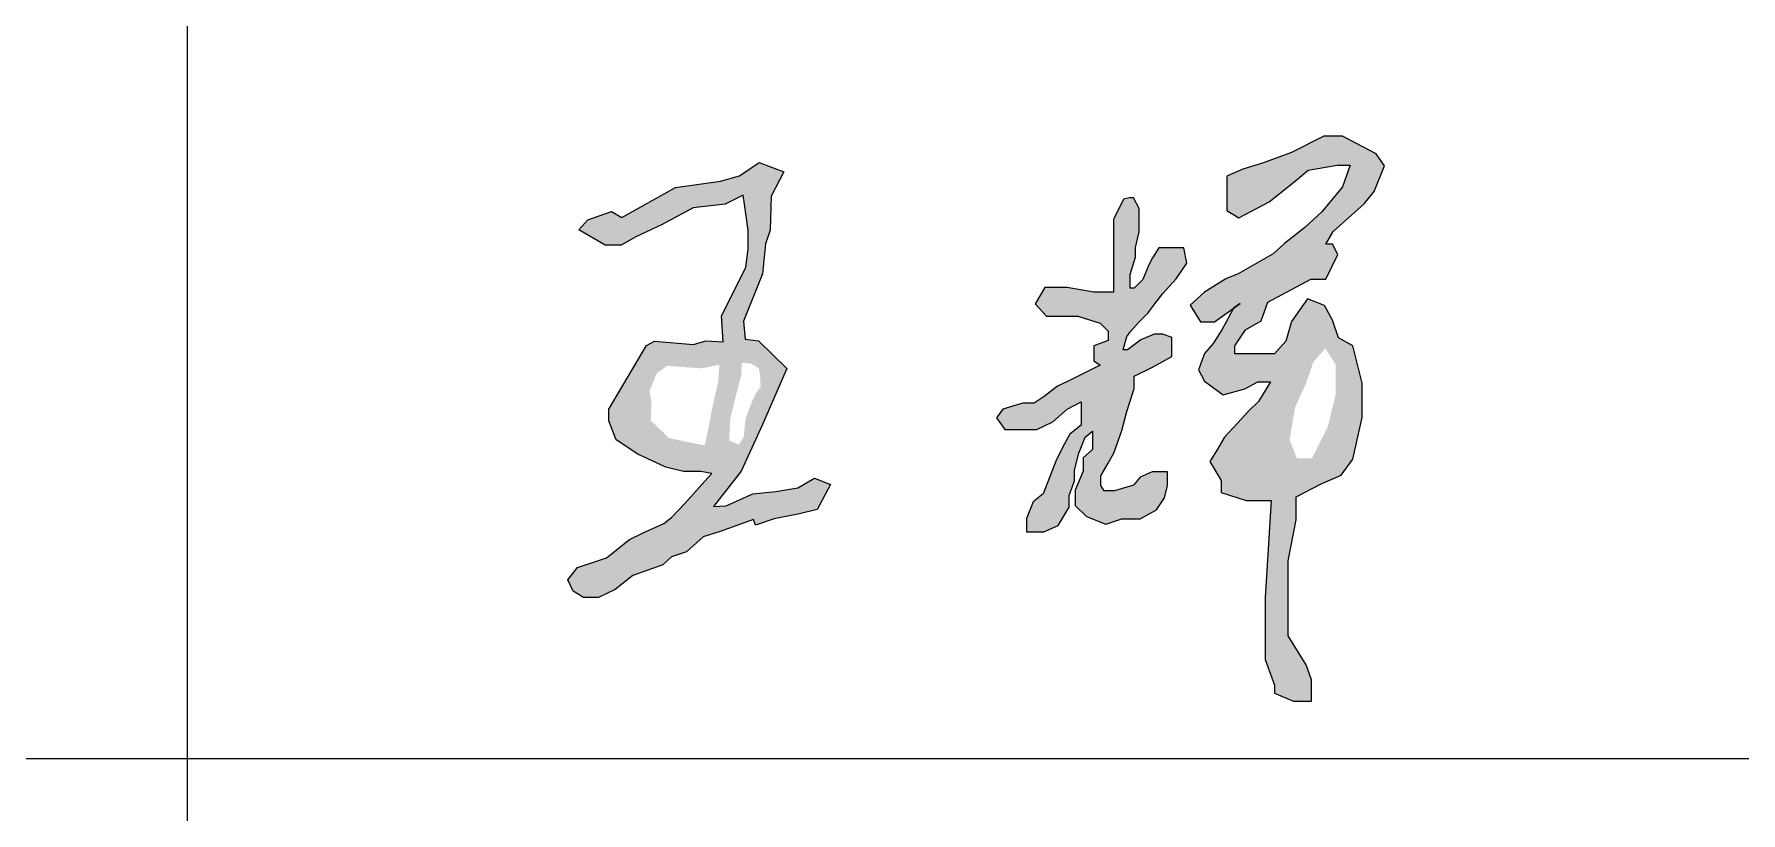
# Model space of a CAD drawing. Extents: x 126592 to 186958, y 280170 to 492839.
# Drawn here: x 182962 to 185197, y 338099 to 339119 of the extents above; entities that cross this region are included whole.
import ezdxf

# ---------------------------------------------------------------- set-up
doc = ezdxf.new("R2010")
doc.units = 0
doc.header["$LTSCALE"] = 1000
doc.header["$MEASUREMENT"] = 0
doc.layers.add('TK', color=126, linetype='Continuous')

# ---------------------------------------------------------------- blocks, each defined once
blk = doc.blocks.new('gfdyrte')
at = {"layer": 'TK'}
h = blk.add_hatch(color=1, dxfattribs=at)
h.paths.add_polyline_path([(386849.8, -113658.5), (386870.5, -113690.9), (386870.5, -113747.8), (386854.9, -113812.6), (386823.8, -113874.7), (386794, -113874.7), (386779.8, -113838.4), (386790.2, -113775), (386812.2, -113727.1), (386826.4, -113685.7)], flags=16)
h.paths.add_polyline_path([(386680, -113401.9), (386739.6, -113370.9), (386791.4, -113329.4), (386816, -113308.7), (386873, -113298.4), (386898.9, -113298.4), (386883.4, -113341.1), (386843.2, -113390.3), (386809.5, -113421.3), (386769.4, -113452.4), (386747.3, -113473.1), (386678.7, -113512), (386654.1, -113522.3), (386612.6, -113548.2), (386584.1, -113574.1), (386604.8, -113606.5), (386632, -113606.5), (386682.6, -113570.2), (386669.6, -113579.5), (386652.8, -113610.3), (386646.4, -113622), (386629.4, -113649.2), (386612.6, -113668.6), (386600.9, -113701), (386612.6, -113723), (386648.9, -113750.2), (386691.6, -113738.5), (386717.5, -113724.3), (386742.2, -113724.3), (386718.8, -113763.1), (386699.4, -113781.2), (386677.4, -113805.8), (386651.5, -113833), (386635.9, -113860.2), (386623, -113880.9), (386645, -113918.4), (386645, -113941.7), (386694.2, -113957.3), (386743.5, -113957.3), (386731.8, -114147.9), (386731.8, -114201.5), (386731.8, -114270.1), (386749.9, -114320.6), (386749.9, -114336.2), (386787.5, -114351.7), (386822.5, -114351.7), (386822.5, -114310.3), (386812.1, -114280.5), (386777.1, -114223.5), (386777.1, -114182.1), (386777.1, -114138.1), (386777.1, -114076), (386792.7, -113995.7), (386792.7, -113950.4), (386840.6, -113925.8), (386880.8, -113907.7), (386904.1, -113876.6), (386922.3, -113794.7), (386922.3, -113727.3), (386904.1, -113653.6), (386875.6, -113638), (386864, -113603.1), (386848.4, -113574.6), (386814.7, -113561.6), (386783.6, -113605.7), (386772, -113644.5), (386750, -113669.1), (386672.2, -113669.1), (386672.2, -113653.6), (386692.9, -113622.5), (386724, -113604.4), (386737, -113568.1), (386821.2, -113522.8), (386851, -113522.8), (386874.4, -113474.5), (386864, -113453.8), (386851.1, -113453.8), (386865.3, -113429.2), (386926.2, -113374.9), (386945.7, -113350.3), (386966.4, -113299.8), (386949.5, -113276.5), (386883.5, -113241.5), (386847.2, -113241.5), (386783.7, -113273.9), (386726.7, -113294.6), (386687.8, -113306.3), (386656.7, -113320.5), (386656.7, -113333.4), (386656.7, -113368.4), (386656.7, -113387.8)])
h.paths.add_polyline_path([(386453.5, -113365.5), (386433.7, -113405.2), (386433.7, -113465.8), (386433.7, -113539.9), (386433.7, -113548.3), (386395, -113548.3), (386342.7, -113538.9), (386328, -113538.9), (386298.8, -113538.9), (386279.9, -113571.3), (386301.9, -113595.3), (386363.6, -113595.3), (386407.5, -113608.9), (386423.2, -113624.6), (386423.2, -113643.4), (386395, -113653.8), (386395, -113683.1), (386407.5, -113691.4), (386344.8, -113722.8), (386323.9, -113733.2), (386297.7, -113753.1), (386277.8, -113766.6), (386255.9, -113766.6), (386216.2, -113778.1), (386203.6, -113794.9), (386220.3, -113817.8), (386283.1, -113817.8), (386314.4, -113803.2), (386342.7, -113778.1), (386369.9, -113763.5), (386369.9, -113809.5), (386347.9, -113827.2), (386334.3, -113852.3), (386320.7, -113880.5), (386295.6, -113944.8), (386275.7, -113960.5), (386263.1, -113992.9), (386263.1, -114019), (386296.6, -114019), (386324.8, -114006.5), (386346.8, -113970.9), (386346.8, -113947.9), (386357.2, -113918.7), (386357.2, -113897.8), (386365.6, -113864.4), (386378.2, -113833), (386392.8, -113821.5), (386392.8, -113836.2), (386392.8, -113857.1), (386374, -113873.8), (386374, -113899.9), (386358.5, -113937.2), (386358.5, -113946.7), (386358.5, -113967.2), (386380.5, -113989.2), (386418.7, -114003.9), (386450.2, -113993.6), (386464.9, -113993.6), (386486.2, -113993.6), (386518.4, -113976), (386533.8, -113952.6), (386539.7, -113928.4), (386539.7, -113901.3), (386530.9, -113901.3), (386509.6, -113901.3), (386486.2, -113911.5), (386473, -113927.7), (386435.5, -113938.7), (386415.7, -113938.7), (386409.1, -113928.4), (386409.1, -113909.3), (386423.1, -113884.4), (386434.1, -113864.6), (386450.2, -113819.9), (386459.8, -113782.5), (386474.4, -113737.8), (386474.4, -113713.6), (386510.4, -113695.7), (386548.5, -113674.5), (386548.5, -113637.1), (386530.9, -113630.5), (386513.3, -113630.5), (386487.6, -113642.2), (386461.2, -113661.3), (386452.4, -113661.3), (386459.8, -113635.6), (386467.8, -113624.6), (386483.2, -113607), (386500.9, -113589.5), (386514.8, -113571.1), (386530.9, -113550.6), (386556.6, -113522), (386577.9, -113491), (386572.1, -113460.9), (386565.5, -113460.9), (386542, -113460.9), (386522.9, -113460.9), (386510.4, -113480.7), (386503.1, -113494.7), (386491.4, -113523.2), (386474.5, -113540.1), (386466.4, -113540.1), (386466.4, -113513.7), (386476.7, -113479.3), (386476.7, -113460.2), (386484, -113429.4), (386484, -113410.4), (386484, -113384), (386473, -113362.7), (386465, -113362.7)])
at = {"layer": 'TK', "lineweight": 25}
h = blk.add_hatch(color=1, dxfattribs=at)
h.paths.add_polyline_path([(385400.8, -113406.4), (385447.4, -113389.4), (385467.6, -113401.8), (385573.1, -113342.8), (385661.7, -113330.4), (385698.9, -113319.6), (385737.7, -113293.2), (385785.9, -113311.8), (385761, -113359.9), (385759.5, -113426.6), (385750.2, -113453), (385744, -113511.9), (385706.7, -113605), (385709.8, -113640.7), (385736.2, -113643.8), (385792.1, -113698.1), (385744, -113808.3), (385702, -113899.8), (385647.7, -113969.6), (385672.5, -113968.1), (385725.3, -113944.8), (385770.4, -113940.1), (385813.8, -113932.4), (385846.4, -113913.8), (385877.5, -113926.2), (385851.3, -113975.5), (385817.1, -113984.1), (385767, -113993.9), (385730.3, -114006.1), (385726.6, -113995.1), (385660.7, -114018.5), (385627.8, -114028.8), (385595, -114058.2), (385565.6, -114068.6), (385548.3, -114084.1), (385489.6, -114104.8), (385455, -114132.5), (385422.2, -114148), (385392.8, -114148), (385372, -114135.9), (385361.7, -114113.5), (385380.7, -114089.3), (385437.7, -114070.3), (385482.7, -114034), (385508.6, -114021.9), (385550.1, -114002.9), (385565.6, -113990.8), (385591.5, -113963.2), (385636.5, -113913.1), (385644.3, -113904.4), (385623.1, -113900.5), (385589.2, -113900.5), (385554, -113892), (385499.5, -113866.6), (385457, -113838.7), (385442.5, -113801.1), (385442.5, -113778.1), (385516.4, -113653.3), (385532.2, -113644.8), (385608.6, -113650.9), (385632.9, -113643.6), (385666.8, -113646.1), (385663.7, -113594.9), (385688.5, -113545.4), (385711.6, -113499.2), (385715.7, -113463.8), (385715.7, -113427.1), (385708.9, -113375.4), (385706.1, -113357.7), (385670.8, -113375.4), (385608.2, -113382.2), (385545.5, -113416.2), (385495.2, -113439.3), (385466.6, -113455.6), (385435.3, -113455.6), (385383.6, -113425.7)])
h.paths.add_polyline_path([(385659.5, -113690.7), (385624.9, -113697.9), (385556.9, -113693.1), (385536.6, -113707.4), (385522.3, -113742), (385525.9, -113764.6), (385524.7, -113800.4), (385560.5, -113834.9), (385605.8, -113844.5), (385630.8, -113849.2), (385638, -113814.7), (385645.2, -113776.5), (385657.1, -113724.1)], flags=16)
h.paths.add_polyline_path([(385703.6, -113687.1), (385721.5, -113688.3), (385737, -113697.9), (385739.4, -113712.2), (385740.6, -113733.6), (385729.9, -113749.1), (385719.1, -113774.1), (385710.8, -113798), (385707.2, -113832.5), (385697.6, -113848), (385678.6, -113839.7), (385680.9, -113795.6), (385691.7, -113752.7), (385702.4, -113711)], flags=16)
at = {"layer": 'TK'}
for p, q in [((384614.1, -106964.4), (384614.1, -120508.6)), ((378607.5, -114464.4), (388807.5, -114464.4))]:
    blk.add_line(p, q, dxfattribs=at)
at = {"layer": 'TK', "color": 1}
for points in [[(386680, -113401.9), (386739.6, -113370.9), (386791.4, -113329.4), (386816, -113308.7), (386873, -113298.4), (386898.9, -113298.4), (386883.4, -113341.1), (386843.2, -113390.3), (386809.5, -113421.3), (386769.4, -113452.4), (386747.3, -113473.1), (386678.7, -113512), (386654.1, -113522.3), (386612.6, -113548.2), (386584.1, -113574.1), (386604.8, -113606.5), (386632, -113606.5), (386682.6, -113570.2), (386669.6, -113579.5), (386652.8, -113610.3), (386646.4, -113622), (386629.4, -113649.2), (386612.6, -113668.6), (386600.9, -113701), (386612.6, -113723), (386612.6, -113723), (386648.9, -113750.2), (386691.6, -113738.5), (386717.5, -113724.3), (386742.2, -113724.3), (386718.8, -113763.1), (386699.4, -113781.2), (386677.4, -113805.8), (386651.5, -113833), (386635.9, -113860.2), (386623, -113880.9), (386645, -113918.4), (386645, -113941.7), (386694.2, -113957.3), (386743.5, -113957.3), (386731.8, -114147.9), (386731.8, -114201.5), (386731.8, -114270.1), (386749.9, -114320.6), (386749.9, -114336.2), (386787.5, -114351.7), (386822.5, -114351.7), (386822.5, -114310.3), (386812.1, -114280.5), (386777.1, -114223.5), (386777.1, -114182.1), (386777.1, -114138.1), (386777.1, -114076), (386792.7, -113995.7), (386792.7, -113950.4), (386840.6, -113925.8), (386880.8, -113907.7), (386904.1, -113876.6), (386922.3, -113794.7), (386922.3, -113727.3), (386904.1, -113653.6), (386875.6, -113638), (386864, -113603.1), (386848.4, -113574.6), (386814.7, -113561.6), (386783.6, -113605.7), (386772, -113644.5), (386750, -113669.1), (386672.2, -113669.1), (386672.2, -113653.6), (386692.9, -113622.5), (386724, -113604.4), (386737, -113568.1), (386821.2, -113522.8), (386851, -113522.8), (386874.4, -113474.5), (386864, -113453.8), (386851.1, -113453.8), (386865.3, -113429.2), (386926.2, -113374.9), (386945.7, -113350.3), (386966.4, -113299.8), (386949.5, -113276.5), (386883.5, -113241.5), (386847.2, -113241.5), (386783.7, -113273.9), (386726.7, -113294.6), (386687.8, -113306.3), (386656.7, -113320.5), (386656.7, -113333.4), (386656.7, -113368.4), (386656.7, -113387.8), (386680, -113401.9)], [(386453.5, -113365.5), (386433.7, -113405.2), (386433.7, -113465.8), (386433.7, -113539.9), (386433.7, -113548.3), (386395, -113548.3), (386342.7, -113538.9), (386328, -113538.9), (386298.8, -113538.9), (386279.9, -113571.3), (386301.9, -113595.3), (386363.6, -113595.3), (386407.5, -113608.9), (386423.2, -113624.6), (386423.2, -113643.4), (386395, -113653.8), (386395, -113683.1), (386407.5, -113691.4), (386344.8, -113722.8), (386323.9, -113733.2), (386297.7, -113753.1), (386277.8, -113766.6), (386255.9, -113766.6), (386216.2, -113778.1), (386203.6, -113794.9), (386220.3, -113817.8), (386283.1, -113817.8), (386314.4, -113803.2), (386342.7, -113778.1), (386369.9, -113763.5), (386369.9, -113809.5), (386347.9, -113827.2), (386334.3, -113852.3), (386320.7, -113880.5), (386295.6, -113944.8), (386275.7, -113960.5), (386263.1, -113992.9), (386263.1, -114019), (386296.6, -114019), (386324.8, -114006.5), (386346.8, -113970.9), (386346.8, -113947.9), (386357.2, -113918.7), (386357.2, -113897.8), (386365.6, -113864.4), (386378.2, -113833), (386392.8, -113821.5), (386392.8, -113836.2), (386392.8, -113857.1), (386374, -113873.8), (386374, -113899.9), (386358.5, -113937.2), (386358.5, -113946.7), (386358.5, -113967.2), (386380.5, -113989.2), (386418.7, -114003.9), (386450.2, -113993.6), (386464.9, -113993.6), (386486.2, -113993.6), (386518.4, -113976), (386533.8, -113952.6), (386539.7, -113928.4), (386539.7, -113901.3), (386530.9, -113901.3), (386509.6, -113901.3), (386486.2, -113911.5), (386473, -113927.7), (386435.5, -113938.7), (386415.7, -113938.7), (386409.1, -113928.4), (386409.1, -113909.3), (386423.1, -113884.4), (386434.1, -113864.6), (386450.2, -113819.9), (386459.8, -113782.5), (386474.4, -113737.8), (386474.4, -113713.6), (386510.4, -113695.7), (386548.5, -113674.5), (386548.5, -113637.1), (386530.9, -113630.5), (386513.3, -113630.5), (386487.6, -113642.2), (386461.2, -113661.3), (386452.4, -113661.3), (386459.8, -113635.6), (386467.8, -113624.6), (386483.2, -113607), (386500.9, -113589.5), (386514.8, -113571.1), (386530.9, -113550.6), (386556.6, -113522), (386577.9, -113491), (386572.1, -113460.9), (386565.5, -113460.9), (386542, -113460.9), (386522.9, -113460.9), (386510.4, -113480.7), (386503.1, -113494.7), (386491.4, -113523.2), (386474.5, -113540.1), (386466.4, -113540.1), (386466.4, -113513.7), (386476.7, -113479.3), (386476.7, -113460.2), (386484, -113429.4), (386484, -113410.4), (386484, -113384), (386473, -113362.7), (386465, -113362.7), (386453.5, -113365.5)]]:
    blk.add_lwpolyline(points, dxfattribs=at)
at = {"layer": 'TK', "color": 1, "lineweight": 25}
blk.add_lwpolyline([(385400.8, -113406.4), (385447.4, -113389.4), (385467.6, -113401.8), (385573.1, -113342.8), (385661.7, -113330.4), (385698.9, -113319.6), (385737.7, -113293.2), (385785.9, -113311.8), (385761, -113359.9), (385759.5, -113426.6), (385750.2, -113453), (385744, -113511.9), (385706.7, -113605), (385709.8, -113640.7), (385736.2, -113643.8), (385792.1, -113698.1), (385744, -113808.3), (385702, -113899.8), (385702, -113899.8), (385647.7, -113969.6), (385672.5, -113968.1), (385725.3, -113944.8), (385770.4, -113940.1), (385813.8, -113932.4), (385846.4, -113913.8), (385877.5, -113926.2), (385851.3, -113975.5), (385817.1, -113984.1), (385767, -113993.9), (385730.3, -114006.1), (385726.6, -113995.1), (385660.7, -114018.5), (385627.8, -114028.8), (385595, -114058.2), (385565.6, -114068.6), (385548.3, -114084.1), (385489.6, -114104.8), (385455, -114132.5), (385422.2, -114148), (385392.8, -114148), (385372, -114135.9), (385361.7, -114113.5), (385380.7, -114089.3), (385437.7, -114070.3), (385482.7, -114034), (385508.6, -114021.9), (385550.1, -114002.9), (385565.6, -113990.8), (385591.5, -113963.2), (385636.5, -113913.1), (385644.3, -113904.4), (385623.1, -113900.5), (385589.2, -113900.5), (385554, -113892), (385499.5, -113866.6), (385457, -113838.7), (385442.5, -113801.1), (385442.5, -113778.1), (385516.4, -113653.3), (385532.2, -113644.8), (385608.6, -113650.9), (385632.9, -113643.6), (385666.8, -113646.1), (385663.7, -113594.9), (385688.5, -113545.4), (385711.6, -113499.2), (385715.7, -113463.8), (385715.7, -113427.1), (385708.9, -113375.4), (385708.9, -113375.4), (385706.1, -113357.7), (385670.8, -113375.4), (385608.2, -113382.2), (385545.5, -113416.2), (385495.2, -113439.3), (385466.6, -113455.6), (385435.3, -113455.6), (385383.6, -113425.7), (385400.8, -113406.4)], dxfattribs=at)

msp = doc.modelspace()

# ---------------------------------------------------------------- block references
at = {"xscale": 0.6666666666278616, "yscale": 0.6666666666860692, "zscale": 0.6666666666569654}
msp.add_blockref('gfdyrte', (-73247.1, 414479.6), dxfattribs=at)

doc.saveas('drawing.dxf')
